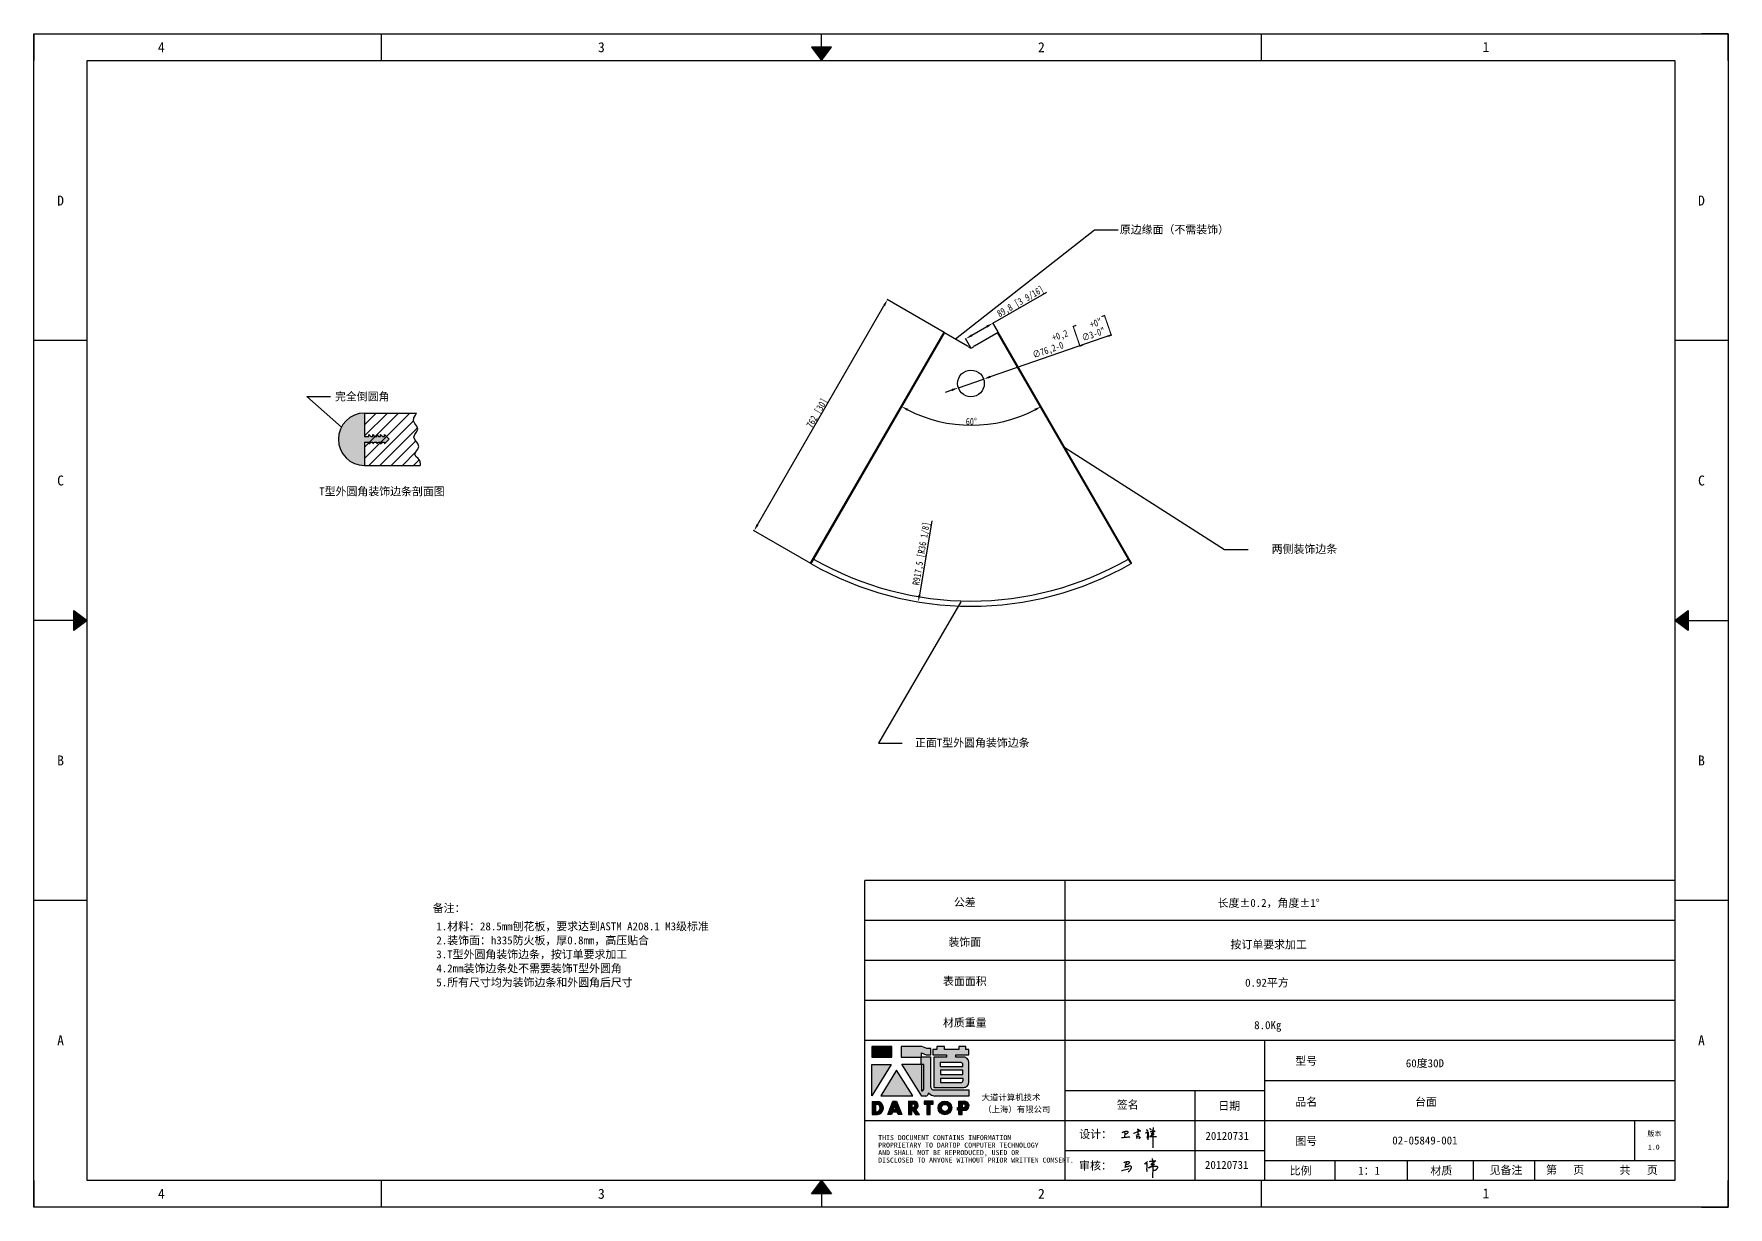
# Model space of a CAD drawing. Header units: inches. Extents: x 777 to 29406, y -38596 to 2393.
# Drawn here: x 6895 to 11733, y -957 to 2393 of the extents above; entities that cross this region are included whole.
import ezdxf
from ezdxf.enums import TextEntityAlignment as Align

# ---------------------------------------------------------------- set-up
doc = ezdxf.new("R2010")
doc.units = ezdxf.units.IN
doc.header["$LTSCALE"] = 0.605
doc.header["$MEASUREMENT"] = 0
doc.header["$PDMODE"] = 3
doc.header["$PDSIZE"] = 0.25
doc.linetypes.add('DOT', pattern=[0.2, 0.1, -0.1])
doc.layers.get('0').update_dxf_attribs({"linetype": 'CONTINUOUS'})
doc.layers.get('Defpoints').update_dxf_attribs({"linetype": 'CONTINUOUS'})
for name, color, linetype in [('02-05848-001_DXF_HATCHING', 7, 'CONTINUOUS'), ('02-05848-001_DXF_TEXT', 7, 'CONTINUOUS'), ('02-05849-001DXF_CONTINUOUS_LINE', 7, 'CONTINUOUS'), ('4', 7, 'CONTINUOUS'), ('print', 30, 'CONTINUOUS')]:
    doc.layers.add(name, color=color, linetype=linetype)
doc.layers.add('dim', color=2, linetype='CONTINUOUS', lineweight=9)
doc.styles.add('Dartop', font='')
doc.styles.add('hzHT', font='simhei.ttf')
doc.styles.get("Standard").update_dxf_attribs({"font": 'txt', "width": 0.7})
doc.styles.get('Dartop').set_extended_font_data('FangSong_GB2312')
doc.dimstyles.new('ISO-25', dxfattribs={"dimtxt": 20, "dimasz": 20, "dimexe": 1.25, "dimexo": 0.625, "dimtad": 1, "dimdec": 1, "dimtxsty": 'Standard', "dimcen": 2.5, "dimadec": 0, "dimazin": 0, "dimtfac": 1, "dimtdec": 1, "dimtmove": 0, "dimatfit": 3, "dimfxl": 0, "dimarcsym": 0})
doc.dimstyles.get("Standard").update_dxf_attribs({"dimtxt": 0.1, "dimasz": 0.125, "dimexe": 0.18, "dimexo": 0.0625, "dimgap": 0.09, "dimtad": 0, "dimtih": 1, "dimtoh": 1, "dimdec": 3, "dimzin": 4, "dimdsep": 46, "dimtxsty": 'Standard', "dimblk": '_FILLED', "dimblk1": '_FILLED', "dimblk2": '_FILLED', "dimcen": 0.09, "dimadec": 0, "dimazin": 0, "dimtol": 1, "dimtp": 0.008, "dimtm": 0.008, "dimtfac": 1, "dimtdec": 3, "dimtofl": 0, "dimtmove": 0, "dimatfit": 3, "dimldrblk": '_FILLED', "dimfxl": 0, "dimtolj": 1, "dimtzin": 4, "dimarcsym": 0})

# ---------------------------------------------------------------- blocks, each defined once
blk = doc.blocks.new('_FILLED')
at = {"color": 0, "linetype": 'ByBlock'}
blk.add_solid([(0, 0), (-1, 0.16), (-1, -0.16)], dxfattribs=at)
blk = doc.blocks.new('*U5')
at = {"color": 254, "linetype": 'Continuous', "extrusion": (0, 0, -1)}
for points in [[(-17, 0.333), (-16.812, 0.25), (-17, 0.5)], [(-17, 0.333), (-17.188, 0.25), (-16.812, 0.25)], [(-17, 0.333), (-17, 0.5), (-17.188, 0.25)]]:
    blk.add_solid(points, dxfattribs=at)
blk = doc.blocks.new('*U4')
at = {"color": 254, "linetype": 'Continuous', "extrusion": (0, 0, -1)}
for points in [[(-33.167, 11), (-33, 11), (-33.25, 11.188)], [(-33.167, 11), (-33.25, 11.188), (-33.25, 10.812)], [(-33.167, 11), (-33.25, 10.812), (-33, 11)]]:
    blk.add_solid(points, dxfattribs=at)
blk = doc.blocks.new('*U6')
at = {"color": 254, "linetype": 'Continuous'}
for points in [[(17, 21.667), (17.188, 21.75), (16.812, 21.75)], [(17, 21.667), (16.812, 21.75), (17, 21.5)], [(17, 21.667), (17, 21.5), (17.188, 21.75)]]:
    blk.add_solid(points, dxfattribs=at)
blk = doc.blocks.new('*U3')
at = {"color": 254, "linetype": 'Continuous', "extrusion": (0, 0, -1)}
for points in [[(-0.833, 11), (-0.75, 10.812), (-0.75, 11.188)], [(-0.833, 11), (-0.75, 11.188), (-1, 11)], [(-0.833, 11), (-1, 11), (-0.75, 10.812)]]:
    blk.add_solid(points, dxfattribs=at)
blk = doc.blocks.new('dadao')
for p, q in [((48, 19.2), (44.9, 10.4)), ((44.9, 10.4), (51.2, 10.4)), ((51.2, 10.4), (48, 19.2))]:
    blk.add_line(p, q)
for points in [[(41.8, 121.6), (41.8, 143.7), (-0.4, 143.7), (-0.4, 121.6), (41.8, 121.6)], [(104.8, 122), (104.8, 130.3), (114.1, 126.3), (124.2, 126.3), (124.2, 139.6), (115.9, 139.6), (105.1, 143.9), (61.5, 143.9)], [(61.7, 144), (61.7, 121.3), (103.9, 121.3)], [(113.4, 38.7), (105.1, 38.7), (63, 106.5), (103.9, 106.5), (103.9, 120.9), (103.9, 121.3)], [(109.7, 53.6), (109.7, 106.2), (104.3, 106.2), (104.3, 50.4), (106.6, 50.4)], [(144.6, 94.4), (144.6, 84.8), (192, 84.8), (192, 94.1), (144.9, 94.1)], [(120.2, 45), (119.5, 45), (119.5, 44.6)], [(0, 28), (0, 0), (11.8, 0)], [(0.1, 28), (14, 28)], [(7.1, 21.8), (7.1, 6.1), (12, 6.1)], [(7.1, 21.8), (11.4, 21.8)], [(76.8, 28.2), (76.8, 0), (84.1, 0), (84.1, 11.1), (91.6, -0.1), (100.3, -0.1), (91.7, 11.1)], [(76.8, 28.2), (90.6, 28.2)], [(84, 22.7), (84, 15.3), (87.2, 15.3)], [(84, 22.7), (87.3, 22.7)], [(183.7, 0), (183.7, 9.6), (180.6, 9.6), (180.6, 14.9), (183.8, 14.9), (183.8, 28.1), (196.1, 28.1), (196.5, 28.1)], [(183.7, 0), (190.9, 0), (190.9, 9.6), (198.8, 9.6)], [(194.9, 22.3), (190.8, 22.3), (190.8, 15), (194.4, 15)]]:
    blk.add_lwpolyline(points)
blk.add_lwpolyline([(137.1, 144.2), (137.1, 137.9), (128.3, 137.9), (128.3, 126.5), (157.3, 126.5), (157.3, 121.5), (130.3, 121.5), (130.3, 57.5), (194.4, 57.5, 0.414214), (204.4, 67.5), (204.4, 111.3, 0.414214), (194.4, 121.3), (177.5, 121.3), (177.5, 126.3), (204.7, 126.3), (204.7, 137.7), (198.2, 137.7), (198.2, 143.9), (183.3, 143.9), (183.3, 138), (153, 138), (153, 144.2), (137.1, 144.2)], format="xyb", close=True)
for points in [[(104.8, 122), (123.4, 122), (123.4, 60, 0.414214), (131.4, 52), (204.8, 52), (204.8, 39.1), (131.7, 39.1)], [(144.3, 110.8), (144.3, 101.8), (192.3, 101.8), (192.3, 105.5, 0.414214), (187.3, 110.5), (144.3, 110.5)], [(144.6, 77), (144.6, 67.5), (187.6, 67.5, 0.414214), (192.6, 72.5), (192.6, 76.4), (144.6, 76.4)]]:
    blk.add_lwpolyline(points, format="xyb")
for points in [[(-0.3, 106.2), (40.4, 106.2), (-0.3, 39.7), (-0.3, 106.2)], [(51.7, 94.1), (18.4, 39.3), (86.2, 39.3)], [(43.8, 28.2), (51.8, 28.2), (62.6, -0.1), (55, -0.1), (53.2, 5), (42.9, 5), (41.1, 0), (33.6, 0)], [(110, 28.1), (110, 21.9), (116, 21.9), (116, -0.1), (123.2, -0.1), (123.2, 22), (129.2, 22), (129.2, 28.1), (110, 28.1)]]:
    blk.add_lwpolyline(points, close=True)
for radius in [14.5, 7.44]:
    blk.add_circle((154.2, 14.2), radius)
for centre, radius, start, end in [((99.2, 60.7), 12.6, 305.6399, 325.969), ((111.6, 46.7), 8.19, 282.9811, 347.6627), ((136, 61.7), 22.9, 226.7358, 259.3209), ((8.5, 13.9), 8.49, 294.2143, 69.7177), ((9.6, 14.2), 14.4, 278.6604, 72.3203), ((86.4, 19), 3.8, 282.527, 76.7196), ((88.6, 19.4), 8.95, 290.6073, 77.2124), ((193.7, 18.7), 3.8, 280.9891, 72.5513), ((195.7, 18.6), 9.51, 288.8959, 85.2442)]:
    blk.add_arc(centre, radius, start, end)
blk = doc.blocks.new('h')
for p, q in [((20768.1, -2360.9), (20773, -2359.1)), ((20769.5, -2366.9), (20769.8, -2370.6)), ((20769.8, -2370.6), (20770.9, -2378)), ((20770.9, -2378), (20771.5, -2370.6)), ((20772.4, -2369.3), (20774.9, -2367.8)), ((20773, -2359.1), (20784.1, -2355.2)), ((20773.3, -2331.8), (20775.3, -2338.7)), ((20789.1, -2340.9), (20773.5, -2331.9)), ((20775.3, -2338.7), (20775.6, -2351.2)), ((20775.6, -2351.2), (20775.5, -2357.3)), ((20782.2, -2369.2), (20780, -2377.1)), ((20780, -2377.1), (20788.3, -2371.3)), ((20780.1, -2366.4), (20780.8, -2366.4)), ((20781.9, -2367.4), (20782.2, -2369.2)), ((20845.7, -2343.5), (20848.4, -2353)), ((20848.9, -2370.3), (20847.9, -2424)), ((20848.4, -2353), (20848.9, -2370.3))]:
    blk.add_line(p, q)
for points in [[(20696.6, -2372.4, 0.002073), (20710.6, -2371.9, 0.016137), (20719.6, -2371.3, 0.008314), (20736.9, -2369.3)], [(20699.1, -2348.2, -0.029745), (20704.6, -2345.4, -0.046842), (20708.4, -2344.2, -0.00919), (20714.3, -2343, -0.018517), (20717.2, -2342.5, -0.037841), (20720.3, -2342.4, -0.039541), (20723.2, -2342.8, -0.149785), (20726, -2344.3, -0.204935), (20726.9, -2346.6, -0.074872), (20726.5, -2348.3, -0.061615), (20725.6, -2350.3, -0.034204), (20723.8, -2352.6, -0.045776), (20722.3, -2354.1, -0.054985), (20720.4, -2355.3, -0.036348), (20717.3, -2356.5, -0.067752), (20715.7, -2356.8, -0.043553), (20713.2, -2356.7)], [(20755, -2351.9, -0.024077), (20759.9, -2350.1, -0.013147), (20768.7, -2346.5, -0.00522), (20775.4, -2344.1, -0.018517), (20777.3, -2343.4, -0.008274), (20786.3, -2341, -0.039541), (20788.3, -2340.8, -0.079216), (20789.4, -2341, -0.204935)], [(20813.5, -2350.1, 0.007348), (20815.9, -2348.7, 0.008421), (20818, -2347.3, 0.009459), (20819.7, -2346.2, -0.016325), (20820.7, -2345.5, -0.173771), (20821.8, -2345.3, -0.085159), (20823.9, -2346, -0.125883), (20826, -2347.9, -0.160659), (20826.6, -2350.1, -0.010447), (20826.5, -2352.3, -0.008247), (20826.2, -2355.1, -0.002698), (20825.3, -2374, 0.001562), (20823.9, -2383.7, 0.016137)], [(20816.8, -2335, -0.053561), (20819.6, -2336.1, -0.075272), (20821.3, -2337.3, -0.005295), (20822.5, -2338.5, -0.009337), (20823.1, -2339.1, -0.026146), (20823.7, -2339.8, -0.016644), (20824.5, -2340.9)], [(20832.1, -2329.2, -0.053561), (20834.9, -2330.3, -0.075272), (20836.7, -2331.5, -0.005295), (20837.8, -2332.6, -0.009337), (20838.5, -2333.3, -0.026146), (20839, -2334, -0.016644), (20839.8, -2335.1)], [(20836, -2343.7, -0.02797), (20842.1, -2342.6, -0.048868), (20845.6, -2342.2, -0.00919), (20851.1, -2341.4, -0.018517), (20853.9, -2341.1, -0.037841), (20856.7, -2341.2, -0.039541), (20859.4, -2341.6, -0.018282), (20840.6, -2354.7, -0.000937)], [(20847.6, -2340.2, 0.021784), (20849.6, -2335.9, 0.028296), (20850.8, -2332.4, 0.008136), (20851.9, -2328.2, 0.028913), (20852.2, -2327, 0.08193), (20852.1, -2325.9, 0.075058), (20851.7, -2324.7, 0.275043)]]:
    blk.add_lwpolyline(points, format="xyb")
for points in [[(20711.3, -2343.5), (20711.3, -2343.5), (20711.5, -2355.8), (20710.7, -2368), (20710.6, -2371.9)], [(20821.5, -2350.6), (20822.4, -2359.2), (20822.2, -2364.9), (20821.7, -2369), (20821.3, -2376.3), (20823.6, -2368.5), (20827.2, -2366.3), (20829.5, -2366.3)], [(20840.6, -2354.7), (20850, -2354.7), (20855, -2354.3), (20845.9, -2361.1), (20840.5, -2364), (20833, -2367.5), (20863.2, -2367.4), (20865.9, -2367.3)]]:
    blk.add_lwpolyline(points)
for centre, radius, start, end in [((20773.7, -2371.2), 2.3, 121.9907, 163.60158), ((20787.5, -2406), 40.3, 100.61827, 108.24823), ((20780.8, -2367.6), 1.15, 9.4675, 90)]:
    blk.add_arc(centre, radius, start, end)
blk = doc.blocks.new('*D17')
at = {"layer": 'Defpoints', "color": 0, "transparency": 16777216}
for p in [(9571, 1676.2), (9420.5, 771.1)]:
    blk.add_point(p, dxfattribs=at)
at = {"layer": 'dim', "color": 0, "lineweight": -2, "transparency": 16777216}
blk.add_line((9459.1, 1002.8), (9423.8, 790.8), dxfattribs=at)
at = {"layer": 'dim', "color": 0, "transparency": 16777216}
blk.add_solid([(9420.5, 791.4), (9427.1, 790.3), (9420.5, 771.1)], dxfattribs=at)
at = {"layer": 'dim', "color": 0, "transparency": 16777216, "insert": (9431, 908.7), "char_height": 20, "attachment_point": 5, "rotation": 80.5582}
blk.add_mtext('R917,5 [R36 1/8]', dxfattribs=at)
blk = doc.blocks.new('*D18')
at = {"layer": 'Defpoints', "color": 0, "transparency": 16777216}
for p in [(9633.9, 1567.3), (9648.8, 1541.5), (9571, 1496.6)]:
    blk.add_point(p, dxfattribs=at)
at = {"layer": 'dim', "color": 0, "lineweight": -2, "transparency": 16777216}
for p, q in [((9633.9, 1567.3), (9787.7, 1656.1)), ((9573.5, 1532.4), (9616.6, 1557.3)), ((9648.5, 1542), (9633.3, 1568.4)), ((9570.7, 1497.1), (9555.5, 1523.5))]:
    blk.add_line(p, q, dxfattribs=at)
at = {"layer": 'dim', "color": 0, "transparency": 16777216}
for points in [[(9614.9, 1560.2), (9618.3, 1554.4), (9633.9, 1567.3)], [(9571.8, 1535.3), (9575.1, 1529.5), (9556.1, 1522.4)]]:
    blk.add_solid(points, dxfattribs=at)
at = {"layer": 'dim', "color": 0, "transparency": 16777216, "insert": (9713.3, 1627.3), "char_height": 20, "attachment_point": 5, "rotation": 30}
blk.add_mtext('89,8 [3 9/16]', dxfattribs=at)
blk = doc.blocks.new('*D19')
at = {"layer": 'Defpoints', "color": 0, "transparency": 16777216}
for p in [(9607.1, 1407.4), (9535, 1382.6)]:
    blk.add_point(p, dxfattribs=at)
at = {"layer": 'dim', "color": 0, "lineweight": -2, "transparency": 16777216}
for p, q in [((9972.1, 1533.4), (9626, 1413.9)), ((9535, 1382.6), (9607.1, 1407.4)), ((9516.1, 1376.1), (9497.2, 1369.5))]:
    blk.add_line(p, q, dxfattribs=at)
at = {"layer": 'dim', "color": 0, "transparency": 16777216}
for points in [[(9624.9, 1417.1), (9627.1, 1410.8), (9607.1, 1407.4)], [(9515, 1379.2), (9517.2, 1372.9), (9535, 1382.6)]]:
    blk.add_solid(points, dxfattribs=at)
at = {"layer": 'dim', "color": 0, "transparency": 16777216, "insert": (9858.5, 1523), "char_height": 20, "attachment_point": 5, "rotation": 19.0343}
blk.add_mtext('∅76,2\\S+0,2^ -0; {\\o\\l\\H48.000000;[}∅3\\S+0"^ -0";{\\o\\l\\H48.000000;]}', dxfattribs=at)
blk = doc.blocks.new('*D20')
at = {"layer": 'Defpoints', "color": 0, "transparency": 16777216}
for p in [(9332.7, 1634.2), (9495, 1540.5), (9114, 880.6)]:
    blk.add_point(p, dxfattribs=at)
at = {"layer": 'dim', "color": 0, "lineweight": -2, "transparency": 16777216}
for p, q in [((8961.7, 991.6), (9322.7, 1616.9)), ((9494.5, 1540.8), (9331.6, 1634.8)), ((9113.5, 880.9), (8950.6, 974.9))]:
    blk.add_line(p, q, dxfattribs=at)
at = {"layer": 'dim', "color": 0, "transparency": 16777216}
for points in [[(9319.8, 1618.5), (9325.6, 1615.2), (9332.7, 1634.2)], [(8958.8, 993.3), (8964.6, 989.9), (8951.7, 974.3)]]:
    blk.add_solid(points, dxfattribs=at)
at = {"layer": 'dim', "color": 0, "transparency": 16777216, "insert": (9133, 1309.6), "char_height": 20, "attachment_point": 5, "rotation": 60}
blk.add_mtext('762 [30]', dxfattribs=at)
blk = doc.blocks.new('*D21')
at = {"layer": 'Defpoints', "color": 0, "transparency": 16777216}
for p in [(9495, 1540.5), (9648.8, 1541.5), (9503, 1281.8), (9121.5, 893.5), (10028.8, 883.3)]:
    blk.add_point(p, dxfattribs=at)
at = {"layer": 'dim', "color": 0, "lineweight": -2, "transparency": 16777216}
blk.add_arc((9572.2, 1674.2), 398.4, 242.8768, 297.1232, dxfattribs=at)
at = {"layer": 'dim', "color": 0, "transparency": 16777216}
for points in [[(9389, 1316.7), (9392.2, 1322.5), (9373, 1329.2)], [(9752.2, 1322.5), (9755.4, 1316.7), (9771.4, 1329.2)]]:
    blk.add_solid(points, dxfattribs=at)
at = {"layer": 'dim', "color": 0, "transparency": 16777216, "insert": (9572.2, 1286.4), "char_height": 20, "attachment_point": 5}
blk.add_mtext('60°', dxfattribs=at)

msp = doc.modelspace()

# ---------------------------------------------------------------- hatches: boundary and pattern name
for points in [[(9345.12, -498.93), (9288.17, -498.93), (9288.17, -528.69), (9345.12, -528.69)], [(9343.29, -549.51), (9288.32, -549.51), (9288.32, -639.26)], [(9358.52, -565.8), (9313.59, -639.86), (9405.09, -639.86)], [(9463.19, -655.01), (9437.18, -655.01), (9437.18, -663.26), (9445.3, -663.26), (9445.3, -692.99), (9455.01, -692.99), (9455.01, -663.24), (9463.19, -663.24)]]:
    msp.add_hatch(color=0).paths.add_polyline_path(points)
h = msp.add_hatch(color=0)
h.paths.add_polyline_path([(9430.23, -517.02), (9442.81, -522.45), (9456.39, -522.45), (9456.39, -504.46), (9445.18, -504.46), (9430.57, -498.69), (9372.03, -498.69), (9372.03, -529.11), (9428.99, -529.11), (9428.99, -529.73), (9428.99, -549.17), (9373.76, -549.17), (9430.57, -640.6), (9441.82, -640.6, 0.2793748), (9450.03, -632.61), (9450.03, -632.19), (9451.03, -632.19, 0.1431454), (9466.51, -640.07), (9565.24, -640.07), (9565.24, -622.73), (9466.09, -622.73, -0.4142136), (9455.29, -611.94), (9455.29, -528.15), (9430.23, -528.15)])
h.paths.add_polyline_path([(9429.57, -549.56), (9436.81, -549.56), (9436.81, -620.52, -0.0889357), (9432.61, -624.84), (9429.54, -624.84)], flags=16)
h = msp.add_hatch(color=0)
h.paths.add_polyline_path([(9565.07, -506.98), (9556.28, -506.98), (9556.28, -498.62), (9536.21, -498.62), (9536.21, -506.56), (9495.22, -506.56), (9495.22, -498.21), (9473.75, -498.21), (9473.75, -506.72), (9461.89, -506.72), (9461.89, -522.12), (9501.03, -522.12), (9501.03, -528.93), (9464.56, -528.93), (9464.56, -615.19), (9551.15, -615.19, 0.4142136), (9564.65, -601.69), (9564.65, -542.62, 0.4142136), (9551.15, -529.12), (9528.26, -529.12), (9528.26, -522.44), (9565.07, -522.44)])
h.paths.add_polyline_path([(9541.59, -543.75, -0.4142136), (9548.33, -550.5), (9548.33, -555.45), (9483.5, -555.45), (9483.5, -543.75)], flags=16)
h.paths.add_polyline_path([(9547.92, -565.89), (9547.92, -578.42), (9483.92, -578.42), (9483.92, -565.89)], flags=16)
h.paths.add_polyline_path([(9548.75, -589.71), (9548.75, -595.07, -0.4142136), (9542, -601.82), (9483.92, -601.82), (9483.92, -589.71)], flags=16)
h = msp.add_hatch(color=0)
h.paths.add_polyline_path([(9307.58, -655.14), (9288.72, -655.14), (9288.72, -692.87), (9304.6, -692.87, 0.7930159)])
h.paths.add_polyline_path([(9304.88, -684.61), (9298.29, -684.61), (9298.29, -663.41), (9304.16, -663.41, -0.6713609)], flags=16)
h = msp.add_hatch(color=0)
h.paths.add_polyline_path([(9358.67, -654.83), (9347.9, -654.83), (9334.06, -692.92), (9344.26, -692.92), (9346.66, -686.17), (9360.47, -686.17), (9362.92, -693), (9373.19, -693)])
h.paths.add_polyline_path([(9357.83, -678.89), (9349.27, -678.89), (9353.47, -666.93)], flags=16)
h = msp.add_hatch(color=0)
h.paths.add_polyline_path([(9410.98, -654.86), (9392.43, -654.86), (9392.43, -692.94), (9402.23, -692.94), (9402.23, -677.84), (9412.31, -693.07), (9424.15, -693.07), (9412.56, -677.94, 0.7440549)])
h.paths.add_polyline_path([(9402.14, -672.21), (9402.14, -662.21), (9406.52, -662.21, -0.796809), (9406.46, -672.21)], flags=16)
h = msp.add_hatch(color=0)
h.paths.add_polyline_path([(9477.32, -673.76, 1), (9516.42, -673.76, 1)])
h.paths.add_polyline_path([(9506.91, -673.76, -1), (9486.83, -673.76, -1)], flags=16)
h = msp.add_hatch(color=0)
h.paths.add_polyline_path([(9553.92, -654.95), (9553.36, -654.95), (9536.82, -654.95), (9536.82, -672.72), (9532.44, -672.72), (9532.44, -679.93), (9536.75, -679.93), (9536.75, -692.87), (9546.4, -692.87), (9546.4, -679.88), (9557.01, -679.88, 0.8123038)])
h.paths.add_polyline_path([(9546.26, -672.67), (9546.26, -662.73), (9551.75, -662.73, -0.7782134), (9551.19, -672.67)], flags=16)
at = {"layer": '02-05848-001_DXF_HATCHING', "linetype": 'Continuous'}
h = msp.add_hatch(color=2, dxfattribs=at)
edge = h.paths.add_edge_path()
edge.add_line((7857.33, 1227.32), (7863.37, 1227.32))
edge.add_line((7863.37, 1227.32), (7863.37, 1222.27))
edge.add_line((7863.37, 1222.27), (7868.43, 1227.32))
edge.add_line((7868.43, 1227.32), (7874.47, 1227.32))
edge.add_line((7874.47, 1227.32), (7874.47, 1222.27))
edge.add_line((7874.47, 1222.27), (7879.53, 1227.32))
edge.add_line((7879.53, 1227.32), (7885.58, 1227.32))
edge.add_line((7885.58, 1227.32), (7885.58, 1222.27))
edge.add_line((7885.58, 1222.27), (7890.64, 1227.32))
edge.add_line((7890.64, 1227.32), (7896.68, 1227.32))
edge.add_line((7896.68, 1227.32), (7896.68, 1222.27))
edge.add_line((7896.68, 1222.27), (7909.95, 1235.5))
edge.add_line((7896.68, 1248.73), (7909.95, 1235.5))
edge.add_line((7896.68, 1243.69), (7896.68, 1248.73))
edge.add_line((7890.64, 1243.69), (7896.68, 1243.69))
edge.add_line((7885.58, 1248.73), (7890.64, 1243.69))
edge.add_line((7885.58, 1243.69), (7885.58, 1248.73))
edge.add_line((7879.53, 1243.69), (7885.58, 1243.69))
edge.add_line((7874.47, 1248.73), (7879.53, 1243.69))
edge.add_line((7874.47, 1243.69), (7874.47, 1248.73))
edge.add_line((7868.43, 1243.69), (7874.47, 1243.69))
edge.add_line((7863.37, 1248.73), (7868.43, 1243.69))
edge.add_line((7863.37, 1243.69), (7863.37, 1248.73))
edge.add_line((7857.33, 1243.69), (7863.37, 1243.69))
edge.add_line((7852.27, 1248.73), (7857.33, 1243.69))
edge.add_line((7852.27, 1243.69), (7852.27, 1248.73))
edge.add_line((7839.7, 1243.69), (7852.27, 1243.69))
edge.add_line((7839.7, 1310.31), (7839.7, 1243.69))
edge.add_arc((7839.7, 1235.5), 74.8, 90, 270)
edge.add_line((7839.7, 1227.32), (7839.7, 1160.7))
edge.add_line((7839.7, 1227.32), (7852.27, 1227.32))
edge.add_line((7852.27, 1227.32), (7852.27, 1222.27))
edge.add_line((7852.27, 1222.27), (7857.33, 1227.32))

# ---------------------------------------------------------------- linework, layer by layer
at = {"color": 0, "linetype": 'DOT'}
for p, q in [((6895.5, 2393.2), (11656.73, 2393.2)), ((6895.5, -881.01), (6895.5, 2317.06)), ((11732.88, 2317.06), (11732.88, -881.01)), ((11656.73, -957.15), (6895.5, -957.15))]:
    msp.add_line(p, q, dxfattribs=at)
at = {"color": 0}
for p, q in [((6895.5, 2393.2), (6895.5, 2317.06)), ((7887.59, 2317.06), (7887.59, 2393.2)), ((9143.97, 2355.13), (9143.97, 2393.2)), ((10400.35, 2317.06), (10400.35, 2393.2)), ((11732.88, 2393.2), (11656.73, 2393.2)), ((11732.88, 2317.06), (11732.88, 2393.2)), ((7047.79, -881.01), (7047.79, 2317.06)), ((7047.79, 2317.06), (11580.59, 2317.06)), ((11580.59, 2317.06), (11580.59, -881.01)), ((7047.79, 1517.54), (6895.5, 1517.54)), ((11732.88, 1517.54), (11580.59, 1517.54)), ((7009.71, 718.03), (6895.5, 718.03)), ((11618.66, 718.03), (11732.88, 718.03)), ((9267.7, -881.01), (9267.7, -24.38)), ((11580.59, -24.38), (9267.7, -24.38)), ((9838.79, -24.38), (9838.79, -881.01)), ((7047.79, -81.49), (6895.5, -81.49)), ((11732.88, -81.49), (11580.59, -81.49)), ((11580.59, -138.6), (9267.7, -138.6)), ((11580.59, -252.82), (9267.7, -252.82)), ((11580.59, -367.03), (9267.7, -367.03)), ((11580.59, -481.25), (9267.7, -481.25)), ((10409.87, -881.01), (10409.87, -481.25)), ((9838.79, -624.02), (10409.87, -624.02)), ((10209.99, -624.02), (10209.99, -881.01)), ((10409.87, -595.47), (11580.59, -595.47)), ((9267.7, -709.68), (9838.79, -709.68)), ((9838.79, -709.68), (11580.59, -709.68)), ((11466.37, -823.9), (11466.37, -709.68)), ((9838.79, -795.35), (10409.87, -795.35)), ((10409.87, -823.9), (11580.59, -823.9)), ((10610.79, -881.01), (10610.79, -823.9)), ((10817.85, -881.01), (10817.85, -823.9)), ((11006.09, -881.01), (11006.09, -823.9)), ((11180.83, -881.01), (11180.83, -823.9)), ((6895.5, -881.01), (6895.5, -957.15)), ((11580.59, -881.01), (7047.79, -881.01)), ((7887.59, -957.15), (7887.59, -881.01)), ((9143.97, -919.08), (9143.97, -957.15)), ((10400.35, -957.15), (10400.35, -881.01)), ((11732.88, -957.15), (11732.88, -881.01)), ((11656.73, -957.15), (11732.88, -957.15))]:
    msp.add_line(p, q, dxfattribs=at)
at = {"color": 2, "linetype": 'Continuous'}
for p, q in [((7839.7, 1277.04), (7872.96, 1310.31)), ((7839.7, 1245.02), (7904.98, 1310.31)), ((7839.7, 1212.99), (7937.01, 1310.31)), ((7839.7, 1180.96), (7969.04, 1310.31)), ((7851.46, 1160.7), (7979.17, 1288.41)), ((7883.49, 1160.7), (7990.63, 1267.84)), ((7915.52, 1160.7), (7985.86, 1231.04)), ((7947.54, 1160.7), (7985.35, 1198.51)), ((7979.57, 1160.7), (7995.42, 1176.55))]:
    msp.add_line(p, q, dxfattribs=at)
at = {"color": 7, "linetype": 'Continuous'}
for p, q in [((7839.7, 1310.31), (7839.7, 1243.69)), ((7839.7, 1310.31), (7988.08, 1310.31)), ((7985.35, 1304.65), (7988.08, 1310.31)), ((7979.11, 1288.53), (7980.7, 1296.51)), ((7982.95, 1280.62), (7979.11, 1288.53)), ((7980.7, 1296.51), (7985.35, 1304.65)), ((7988.79, 1272.77), (7982.95, 1280.62)), ((7991.72, 1264.88), (7988.79, 1272.77)), ((7988.84, 1257.3), (7991.72, 1264.88)), ((7839.7, 1243.69), (7852.27, 1243.69)), ((7839.7, 1227.32), (7839.7, 1160.7)), ((7839.7, 1227.32), (7852.27, 1227.32)), ((7852.27, 1243.69), (7852.27, 1248.73)), ((7852.27, 1248.73), (7857.33, 1243.69)), ((7852.27, 1222.27), (7857.33, 1227.32)), ((7852.27, 1227.32), (7852.27, 1222.27)), ((7857.33, 1243.69), (7863.37, 1243.69)), ((7857.33, 1227.32), (7863.37, 1227.32)), ((7863.37, 1243.69), (7863.37, 1248.73)), ((7863.37, 1248.73), (7868.43, 1243.69)), ((7863.37, 1222.27), (7868.43, 1227.32)), ((7863.37, 1227.32), (7863.37, 1222.27)), ((7868.43, 1243.69), (7874.47, 1243.69)), ((7868.43, 1227.32), (7874.47, 1227.32)), ((7874.47, 1243.69), (7874.47, 1248.73)), ((7874.47, 1248.73), (7879.53, 1243.69)), ((7874.47, 1222.27), (7879.53, 1227.32)), ((7874.47, 1227.32), (7874.47, 1222.27)), ((7879.53, 1243.69), (7885.58, 1243.69)), ((7879.53, 1227.32), (7885.58, 1227.32)), ((7885.58, 1243.69), (7885.58, 1248.73)), ((7885.58, 1248.73), (7890.64, 1243.69)), ((7885.58, 1222.27), (7890.64, 1227.32)), ((7885.58, 1227.32), (7885.58, 1222.27)), ((7890.64, 1243.69), (7896.68, 1243.69)), ((7890.64, 1227.32), (7896.68, 1227.32)), ((7896.68, 1243.69), (7896.68, 1248.73)), ((7896.68, 1248.73), (7909.95, 1235.5)), ((7896.68, 1222.27), (7909.95, 1235.5)), ((7896.68, 1227.32), (7896.68, 1222.27)), ((7980.69, 1242.03), (7983.6, 1249.65)), ((7984.49, 1232.81), (7980.69, 1242.03)), ((7983.6, 1249.65), (7988.84, 1257.3)), ((7991.6, 1223.65), (7984.49, 1232.81)), ((7991.48, 1207.16), (7994.88, 1214.44)), ((7994.88, 1214.44), (7991.6, 1223.65)), ((7983.05, 1193.16), (7985.99, 1200)), ((7985.99, 1186.65), (7983.05, 1193.16)), ((7985.99, 1200), (7991.48, 1207.16)), ((7992.33, 1180.23), (7985.99, 1186.65)), ((7998.03, 1173.46), (7992.33, 1180.23)), ((7999.38, 1162.08), (7998.03, 1173.46)), ((7998.73, 1160.7), (7999.38, 1162.08)), ((7839.7, 1160.7), (7998.73, 1160.7))]:
    msp.add_line(p, q, dxfattribs=at)
for p, q in [((10088.34, -818.32), (10089.98, -832)), ((10084.04, -841.95), (10078.43, -844.99)), ((10088.08, -839.79), (10084.04, -841.95)), ((10084.27, -835.25), (10091.41, -835.25)), ((10095.21, -834.9), (10088.08, -839.79)), ((10090.24, -842.11), (10089.64, -873.56)), ((10089.98, -832), (10090.24, -842.11)), ((10091.41, -835.25), (10095.21, -834.9))]:
    msp.add_line(p, q)
at = {"color": 0}
for points in [[(9143.97, 2317.06), (9172.52, 2355.13), (9115.41, 2355.13), (9143.97, 2317.06)], [(7047.79, 718.03), (7009.71, 689.47), (7009.71, 746.58), (7047.79, 718.03)], [(11580.59, 718.03), (11618.66, 746.58), (11618.66, 689.47), (11580.59, 718.03)], [(9143.97, -881.01), (9172.52, -919.08), (9115.41, -919.08), (9143.97, -881.01)]]:
    msp.add_lwpolyline(points, close=True, dxfattribs=at)
for points in [[(10007.11, -830.31, -0.029745), (10010.38, -828.68, -0.0468422), (10012.59, -827.97, -0.0091902), (10016.04, -827.27, -0.0185172), (10017.77, -827.02, -0.0378406), (10019.55, -826.96, -0.0395413), (10021.25, -827.17, -0.1497852), (10022.9, -828.08, -0.2049352), (10023.41, -829.39, -0.0748717), (10023.22, -830.42, -0.0616146), (10022.66, -831.57, -0.0342039), (10021.63, -832.92, -0.0457759), (10020.72, -833.79, -0.054985), (10019.61, -834.48, -0.0363479), (10017.78, -835.21, -0.0677521), (10016.86, -835.37, -0.0435534), (10015.42, -835.3)], [(10078.43, -844.99, -0.029745), (10083.52, -842.43, -0.0468422), (10086.97, -841.32, -0.0091902), (10092.35, -840.24, -0.0185172), (10095.05, -839.85, -0.0378406), (10097.83, -839.76, -0.0395413), (10100.48, -840.09, -0.1497852), (10103.06, -841.5, -0.2049352), (10103.85, -843.54, -0.0748717), (10103.55, -845.16, -0.0616146), (10102.67, -846.94, -0.0342039), (10101.08, -849.05, -0.0457759), (10099.65, -850.41, -0.054985), (10097.93, -851.49, -0.0363479), (10095.07, -852.63, -0.0677521), (10093.64, -852.88, -0.0435534), (10091.39, -852.76)], [(10080.77, -826.83, -0.0279703), (10085.38, -825.98, -0.0488679), (10088.06, -825.69, -0.0091902), (10092.26, -825.07, -0.0185172), (10094.36, -824.88, -0.0378406), (10096.52, -824.92, -0.0395413), (10098.55, -825.29, -0.0182819), (10084.27, -835.25, -0.0009369)]]:
    msp.add_lwpolyline(points, format="xyb")
msp.add_lwpolyline([(10014.31, -827.6), (10014.31, -827.6), (10013.22, -834.29), (10011.42, -840.58), (10010.25, -844.44)])
at = {"color": 7, "linetype": 'Continuous'}
msp.add_arc((7839.7, 1235.5), 74.8, 90, 270, dxfattribs=at)
for centre, radius, start, end in [((9998.76, -840.94), 12.07, 281.07698, 291.21263), ((9733.4, 236.18), 1121.29, 283.91895, 284.97151), ((10028.69, -876.36), 36.86, 113.20245, 120.0175), ((10020.04, -856.18), 14.9, 102.47486, 113.20245), ((10041.63, -953.79), 114.87, 100.36867, 102.47486), ((10017.64, -846.59), 9.51, 283.81625, 294.03051), ((10026.05, -868.64), 28.31, 96.12534, 100.36867), ((10019.67, -851.29), 4.39, 294.83643, 309.90113), ((9961.21, -797.36), 83.89, 316.91956, 320.58866), ((10024.54, -854.58), 14.17, 87.45704, 96.12534), ((10024.6, -853.39), 12.98, 78.39957, 87.45704), ((10008.74, -838.11), 21.33, 324.09481, 331.37836), ((10026.43, -844.46), 3.86, 44.32465, 78.39957), ((10025.3, -846.48), 2.85, 319.57307, 337.48549), ((10017.45, -840.2), 12.81, 324.91067, 333.34843), ((10023.68, -842.53), 6.24, 326.76781, 340.87102), ((10027.66, -843.26), 2.14, 357.99839, 44.32465), ((10025.57, -843.19), 4.24, 340.87102, 357.99839), ((10038.95, -785.02), 56.38, 299.26546, 300.9495), ((10166.68, -1257.61), 435.33, 102.46592, 103.2053), ((9870.02, -623.82), 288.25, 313.36613, 315.29608), ((10983.16, -988.46), 920.05, 171.41017, 171.76808), ((10072.75, -834.39), 1.84, 52.37575, 91.29116), ((8451.52, -782.09), 1623.37, 357.56566, 358.05728), ((10072.12, -834.1), 2.11, 357.19683, 33.70518), ((10024.58, -830.99), 49.77, 352.91255, 354.80268), ((10043.24, -832.68), 31.02, 354.80268, 357.19683)]:
    msp.add_arc(centre, radius, start, end)
at = {"layer": '02-05849-001DXF_CONTINUOUS_LINE', "color": 7, "linetype": 'Continuous'}
for p, q in [((9493.29, 1541.5), (9113.29, 883.33)), ((9495.02, 1540.49), (9121.5, 893.54)), ((9493.29, 1541.5), (9560.98, 1502.41)), ((9581.11, 1502.41), (9648.8, 1541.5)), ((10020.59, 893.54), (9647.07, 1540.5)), ((10028.8, 883.32), (9648.8, 1541.5)), ((9114.1, 880.71), (9114.03, 880.58)), ((9115.85, 883.74), (9114.1, 880.71)), ((9121.5, 893.54), (9115.85, 883.74)), ((9121.5, 893.54), (9119.77, 894.54)), ((10020.59, 893.54), (10022.32, 894.54)), ((10026.24, 883.75), (10020.59, 893.54)), ((10027.12, 882.22), (10026.24, 883.75)), ((10028.07, 880.58), (10027.12, 882.22))]:
    msp.add_line(p, q, dxfattribs=at)
msp.add_circle((9571.05, 1395), 38.1, dxfattribs=at)
for centre, radius, start, end in [((9556.22, 1494.16), 9.52, 38.90942, 60), ((9571.05, 1506.13), 9.52, 218.90942, 321.09058), ((9585.87, 1494.16), 9.52, 120, 141.09058), ((9115.03, 882.32), 2.01, 150, 240.12559), ((9571.05, 1676.18), 917.52, 240.1256, 299.87482), ((9571.05, 1676.18), 902.56, 240.12738, 299.87304), ((10027.07, 882.32), 2, 299.87483, 30)]:
    msp.add_arc(centre, radius, start, end, dxfattribs=at)
at = {"layer": 'print'}
msp.add_lwpolyline([(6895.5, 2393.2), (11732.88, 2393.2), (11732.88, -957.15), (6895.5, -957.15)], close=True, dxfattribs=at)

# ---------------------------------------------------------------- block references
at = {"color": 0, "linetype": 'Continuous', "xscale": 152.2888407109637, "yscale": 152.2888407109637, "zscale": 152.2888407109637}
for name, p in [('*U6', (6555.06, -957.15)), ('*U3', (6895.5, -957.15)), ('*U4', (6555.06, -957.15)), ('*U5', (6555.06, -957.15))]:
    msp.add_blockref(name, p, dxfattribs=at)
at = {"color": 0}
for name, p, xscale, yscale, zscale in [('dadao', (9288.72, -692.87), 1.349832906196347, 1.349832906196347, 1.349832906196347), ('h', (-2120.79, 631.46), 0.585704211006083, 0.585704211006083, 0.585704211006083)]:
    msp.add_blockref(name, p, dxfattribs=dict(at, xscale=xscale, yscale=yscale, zscale=zscale))

# ---------------------------------------------------------------- texts
for s, height, style, p in [('4', 28.55, 'Dartop', (7259.39, 2355.13)), ('3', 28.55, 'Dartop', (8515.78, 2355.13)), ('2', 28.55, 'Dartop', (9772.16, 2355.13)), ('1', 28.55, 'Dartop', (11041.56, 2356.04)), ('D', 28.55, 'Dartop', (6971.64, 1917.3)), ('D', 28.55, 'Dartop', (11656.73, 1917.3)), ('C', 28.55, 'Dartop', (6971.64, 1117.78)), ('C', 28.55, 'Dartop', (11656.73, 1117.78)), ('T型外圆角装饰边条剖面图', 22.8433, 'hzHT', (7889.32, 1086.78)), ('B', 28.55, 'Dartop', (6971.64, 318.27)), ('B', 28.55, 'Dartop', (11656.73, 318.27)), ('备注：', 22.843, 'hzHT', (8080.98, -103.38)), ('公差', 22.843, 'hzHT', (9553.49, -86.5)), ('长度%%P0.2，角度%%P1%%D', 22.8433, 'hzHT', (10421.05, -88.56)), ('1.材料：28.5mm刨花板，要求达到ASTM A208.1 M3级标准', 22.8433, 'hzHT', (8433.66, -155.37)), ('2.装饰面：h335防火板，厚0.8mm，高压贴合           ', 22.8433, 'hzHT', (8433.66, -195.37)), ('装饰面', 22.843, 'hzHT', (9553.49, -200.37)), ('按订单要求加工', 22.843, 'hzHT', (10421.05, -207.34)), ('3.T型外圆角装饰边条，按订单要求加工               ', 22.8433, 'hzHT', (8433.66, -235.37)), ('4.2mm装饰边条处不需要装饰T型外圆角                ', 22.8433, 'hzHT', (8433.66, -275.37)), ('5.所有尺寸均为装饰边条和外圆角后尺寸              ', 22.8433, 'hzHT', (8433.66, -315.37)), ('表面面积', 22.843, 'hzHT', (9553.49, -312.05)), ('0.92平方', 22.843, 'hzHT', (10416.09, -316.22)), ('材质重量', 22.843, 'hzHT', (9553.49, -430.3)), ('8.0Kg', 22.843, 'hzHT', (10418.57, -437.48)), ('A', 28.55, 'Dartop', (6971.64, -481.25)), ('A', 28.55, 'Dartop', (11656.73, -481.25)), ('型号', 22.843, 'hzHT', (10528.39, -539.36)), ('60度30D', 22.843, 'hzHT', (10867.14, -546.36)), ('签名', 22.843, 'hzHT', (10018.64, -664.99)), ('日期', 22.843, 'hzHT', (10308.5, -667.8)), ('品名', 22.843, 'hzHT', (10528.39, -656.62)), ('台面', 22.843, 'hzHT', (10870.33, -656.62)), ('20120731', 22.843, 'hzHT', (10302.64, -753.68)), ('图号', 22.843, 'hzHT', (10528.39, -768.28)), ('02-05849-001', 22.8433, 'hzHT', (10867.14, -766.79)), ('版本', 14.277, 'hzHT', (11522.38, -747.59)), ('1.0', 14.277, 'Dartop', (11520.66, -785.74)), ('20120731', 22.843, 'hzHT', (10301.27, -836.57)), ('比例', 22.843, 'hzHT', (10512.46, -853.05)), ('1：1', 22.843, 'hzHT', (10707.74, -853.05)), ('材质', 22.843, 'hzHT', (10914.08, -853.05)), ('见备注', 22.843, 'hzHT', (11098.61, -851.37)), ('第   页', 22.843, 'hzHT', (11267.45, -850.68)), ('共   页', 22.843, 'hzHT', (11477.29, -851.51)), ('4', 28.55, 'Dartop', (7259.39, -919.08)), ('3', 28.55, 'Dartop', (8515.78, -919.08)), ('2', 28.55, 'Dartop', (9772.16, -919.08)), ('1', 28.55, 'Dartop', (11041.56, -918.17))]:
    msp.add_text(s, height=height, dxfattribs=dict(at, style=style)).set_placement(p, align=Align.MIDDLE_CENTER)
at = {"color": 0, "style": 'hzHT'}
for s, height, p in [('THIS DOCUMENT CONTAINS INFORMATION', 14.2771, (9306.25, -765.79)), ('PROPRIETARY TO DARTOP COMPUTER TECHNOLOGY', 14.2771, (9306.25, -787.21)), ('设计：', 22.843, (9880.26, -760.17)), ('AND SHALL NOT BE REPRODUCED, USED OR', 14.2771, (9306.25, -808.62)), ('DISCLOSED TO ANYONE WITHOUT PRIOR WRITTEN CONSENT.', 14.2771, (9306.25, -830.04)), ('审核：', 22.843, (9879.92, -850.12))]:
    msp.add_text(s, height=height, dxfattribs=at).set_placement(p)
at = {"layer": '4', "color": 0, "style": 'hzHT'}
for s, p in [('大道计算机技术', (9601.54, -652.39)), ('（上海）有限公司', (9605.85, -686.54))]:
    msp.add_text(s, height=17.132, dxfattribs=at).set_placement(p)
at = {"layer": 'dim', "color": 0, "style": 'hzHT'}
for s, height, p in [('原边缘面（不需装饰）', 22.843, (10151.92, 1834.46)), ('完全倒圆角', 22.843, (7833, 1357.52)), ('两侧装饰边条', 22.843, (10523.13, 922.02)), ('正面T型外圆角装饰边条', 22.8433, (9574.92, 369.04))]:
    msp.add_text(s, height=height, dxfattribs=at).set_placement(p, align=Align.MIDDLE_CENTER)

# ---------------------------------------------------------------- dimensions: what is measured, and where the dimension line sits
at = {"layer": 'dim'}
dim = msp.add_radius_dim(center=(9571.05, 1676.18), mpoint=(9420.53, 771.09), dimstyle='ISO-25', dxfattribs=at)
dim.commit()
dim.dimension.update_dxf_attribs({"geometry": '*D17', "text_midpoint": (9443.08, 906.69), "dimtype": 164})
for p1, p2, distance, picture, middle in [((9571.05, 1496.6), (9648.8, 1541.5), 29.79, '*D18', (9713.32, 1627.34)), ((9114.03, 880.58), (9495.03, 1540.49), 187.42, '*D20', (9133.01, 1309.56))]:
    dim = msp.add_aligned_dim(p1=p1, p2=p2, distance=distance, dimstyle='ISO-25', dxfattribs=at)
    dim.commit()
    dim.dimension.update_dxf_attribs({"geometry": picture, "text_midpoint": middle})
dim = msp.add_diameter_dim_2p(p1=(9535.03, 1382.58), p2=(9607.06, 1407.43), dimstyle='ISO-25', override={"dimgap": 0.625, "dimtol": 1, "dimlim": 0, "dimtp": 0.2, "dimtm": 1e-09}, dxfattribs=at)
dim.commit()
dim.dimension.update_dxf_attribs({"geometry": '*D19', "text_midpoint": (9867.4, 1497.24), "dimtype": 163})
dim = msp.add_angular_dim_2l(base=(9503.03, 1281.85), line1=((10028.8, 883.32), (9648.8, 1541.5)), line2=((9495.02, 1540.49), (9121.5, 893.54)), dimstyle='ISO-25', dxfattribs=at)
dim.commit()
dim.dimension.update_dxf_attribs({"geometry": '*D21', "text_midpoint": (9572.2, 1286.42)})

# ---------------------------------------------------------------- leaders
at = {"layer": '02-05848-001_DXF_TEXT', "color": 2, "linetype": 'Continuous'}
for points in [[(9527.13, 1521.95), (9923.44, 1833.42), (9990.93, 1833.42)], [(7773.37, 1270.09), (7674.46, 1357.24), (7741.96, 1357.24)], [(9838.8, 1212.41), (10294.65, 920.98), (10362.14, 920.98)], [(9542.35, 771.06), (9306.66, 368), (9374.16, 368)]]:
    msp.add_leader(points, dimstyle='Standard', override={"dimtad": 0}, dxfattribs=at)

doc.saveas('drawing.dxf')
